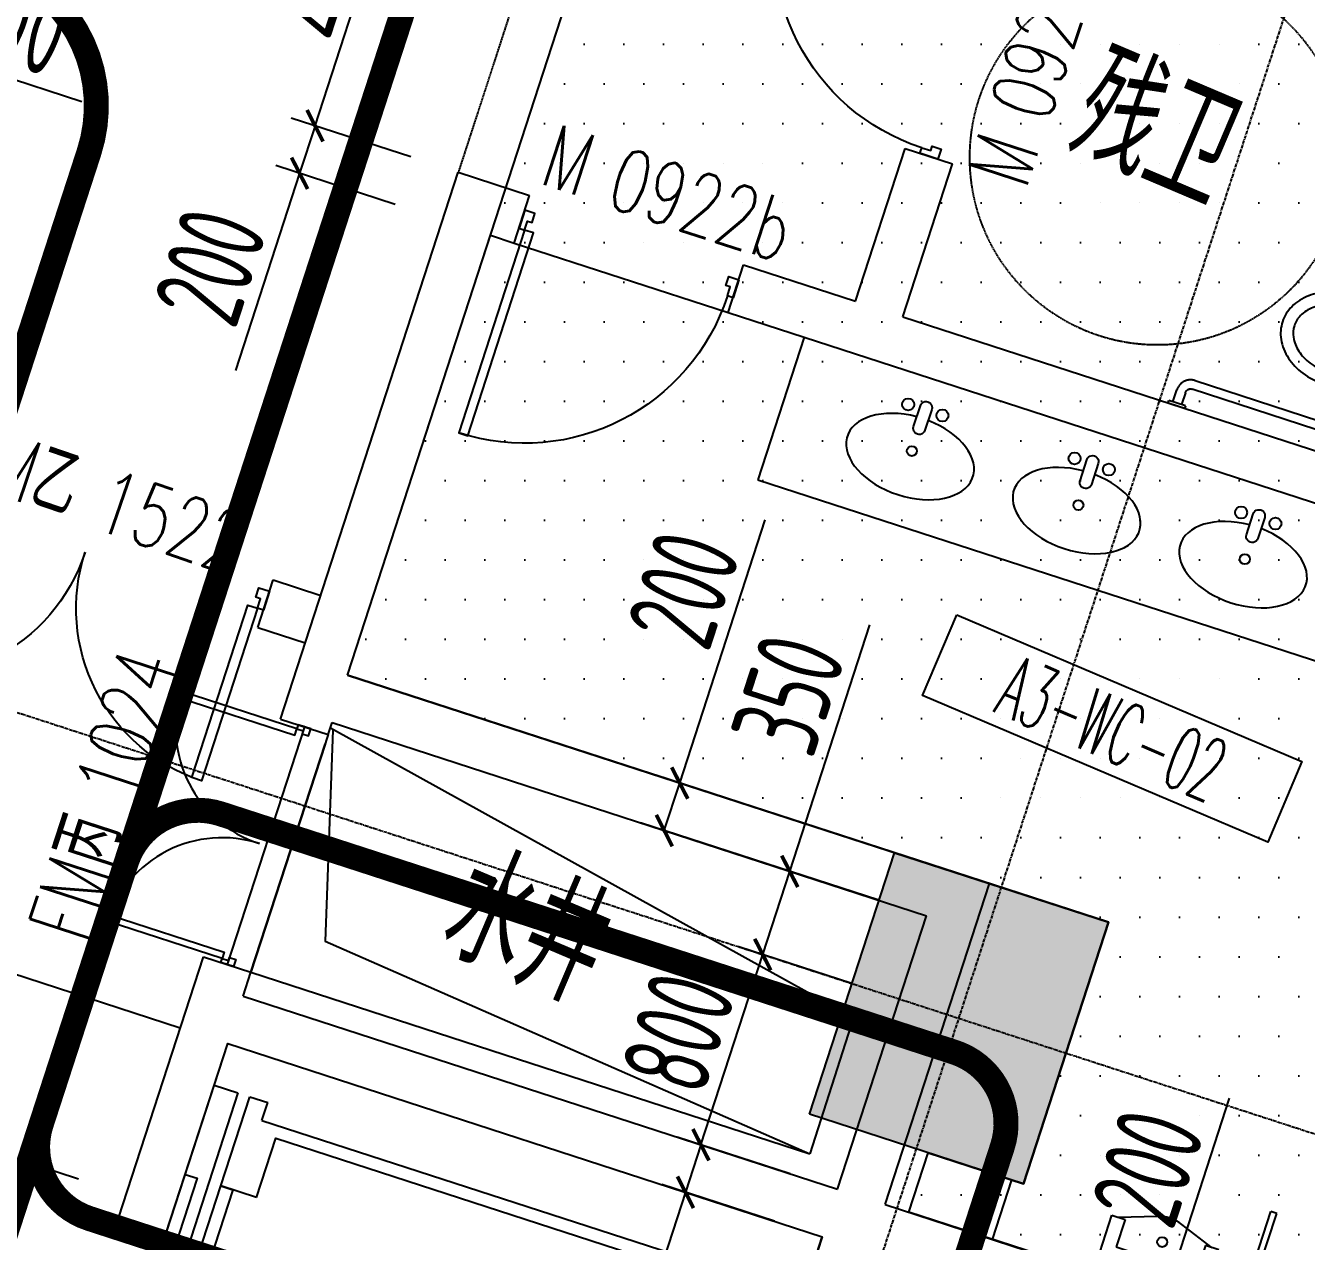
# Model space of a CAD drawing. Extents: x 11778731 to 12007717, y -6694179 to -6363962.
# Drawn here: x 11945450 to 11950572, y -6393842 to -6388979 of the extents above; entities that cross this region are included whole.
import ezdxf
from ezdxf.enums import TextEntityAlignment as Align
from ezdxf.xclip import XClip

# ---------------------------------------------------------------- set-up
doc = ezdxf.new("R2010")
doc.units = 0
doc.header["$LTSCALE"] = 10
doc.header["$MEASUREMENT"] = 0
doc.header["$XCLIPFRAME"] = 0
for name, pattern in [('A3-RG-axis-100$0$CENTER', [2, 1.25, -0.25, 0.25, -0.25]), ('A3-RI-3F$0$DASH', [0.35, 0.25, -0.1]), ('A3-RX-3F$0$HIDDEN', [0.375, 0.25, -0.125]), ('DASHED2', [0.375, 0.25, -0.125])]:
    doc.linetypes.add(name, pattern=pattern)
for name, color, linetype in [('A-CLOD', 200, 'Continuous'), ('A3-RB-3F-100$0$A-DIMS-100', 1, 'Continuous'), ('A3-RG-axis-100$0$A-GRID', 1, 'A3-RG-axis-100$0$CENTER'), ('A3-RI-3F$0$A-DOOR', 32, 'Continuous'), ('A3-RI-3F$0$A-EVTR', 3, 'Continuous'), ('A3-RI-3F$0$A-HATCH', 8, 'Continuous'), ('A3-RI-3F$0$A-WALL', 7, 'Continuous'), ('A3-RI-3F$0$A-WALL-FINI', 95, 'Continuous'), ('A3-RM-3F$0$A-EQPM', 55, 'Continuous'), ('A3-RS-1F$0$A-HATH-GRAY', 8, 'Continuous'), ('A3-RS-1F$0$A-WALL', 7, 'Continuous'), ('A3-RX-3F$0$A-FIXT', 55, 'Continuous'), ('A3-RX-3F$0$A-SYMB-SHAF', 190, 'Continuous'), ('A3-SYMB-3F-100$0$A-SYMB', 4, 'Continuous'), ('A3-SYMB-3F-100$0$A-SYMB-AREA', 4, 'Continuous'), ('A3-SYMB-3F-100$0$A-SYMB-DOOR', 3, 'Continuous'), ('A3-SYMB-3F-100$0$A-SYMB-DOOR1', 3, 'Continuous'), ('A3-SYMB-3F-100$0$A-SYMB-DOOR2', 3, 'Continuous'), ('A3-SYMB-3F-100$0$A-SYMB-DOOR3', 3, 'Continuous'), ('A3-SYMB-3F-100$0$A-SYMB-NAME', 4, 'Continuous'), ('A3-SYMB-3F-100$0$A-SYMB-NAME-E', 4, 'Continuous'), ('A3-SYMB-3F-100$0$A-SYMB-NUMB-T', 4, 'Continuous')]:
    doc.layers.add(name, color=color, linetype=linetype)
doc.styles.add('A3-RB-3F-100$0$XD2008', font='xd-hzs.shx', dxfattribs={"width": 0.7, "bigfont": 'xd-hztxt.shx'})
doc.styles.add('A3-SYMB-3F-100$0$ECADI', font='hzs.shx', dxfattribs={"width": 0.7, "bigfont": 'hztxt.shx'})
doc.styles.add('A3-SYMB-3F-100$0$ECADI-TXT', font='simplex.shx', dxfattribs={"bigfont": 'hztxt.shx'})
doc.dimstyles.new('A3-RB-3F-100$0$XD100$0', dxfattribs={"dimscale": 100, "dimtxt": 3.5, "dimasz": 1, "dimexe": 1, "dimexo": 2, "dimgap": 0.5, "dimtad": 1, "dimdec": 0, "dimdsep": 46, "dimtxsty": 'A3-RB-3F-100$0$XD2008', "dimblk1": 'A3-RB-3F-100$0$_ARCHTICK', "dimblk2": 'A3-RB-3F-100$0$_ARCHTICK', "dimsah": 1, "dimcen": 2.5, "dimclrt": 4, "dimaunit": 1, "dimadec": 0, "dimazin": 0, "dimtfac": 1, "dimtdec": 0, "dimtix": 1, "dimtmove": 0, "dimatfit": 3, "dimfxl": 0, "dimtolj": 1, "dimtzin": 0, "dimarcsym": 0})

# ---------------------------------------------------------------- blocks, each defined once
blk = doc.blocks.new('A3-RI-3F$0$M1000双开门')
for points in [[(16.7, 53.3), (16.7, 536.7), (43.3, 536.7), (43.3, 53.3)], [(983.3, 53.3), (983.3, 536.7), (956.7, 536.7), (956.7, 53.3)], [(0, 53.3), (16.7, 53.3), (16.7, 26.7), (30, 26.7), (30, 0), (0, 0)], [(1000, 53.3), (983.3, 53.3), (983.3, 26.7), (970, 26.7), (970, 0), (1000, 0)]]:
    blk.add_lwpolyline(points, close=True)
for centre, start, end in [((16.7, 53.3), 360, 90), ((983.3, 53.3), 90, 180)]:
    blk.add_arc(centre, 483.3, start, end)
blk = doc.blocks.new('A3-RI-3F$0$2')
at = {"layer": 'A3-RI-3F$0$A-EVTR'}
for p, q in [((2275, 2475), (2350, 2475)), ((2275, 2475), (2275, 2400)), ((2350, 2475), (2350, 2100)), ((2400, 225), (2400, 2475)), ((2400, 2475), (2500, 2475)), ((550, 300), (550, 2400)), ((550, 2400), (2275, 2400)), ((2200, 2100), (2350, 2100)), ((2200, 600), (2350, 600)), ((2350, 600), (2350, 225)), ((2275, 300), (550, 300)), ((2275, 300), (2275, 225)), ((2350, 225), (2275, 225)), ((2500, 225), (2400, 225))]:
    blk.add_line(p, q, dxfattribs=at)
for points in [[(0, 2650), (2500, 2650), (2500, 50), (0, 50)], [(375, 600), (375, 550), (275, 550), (275, 600), (225, 600), (225, 2100), (275, 2100), (275, 2150), (375, 2150), (375, 2100), (425, 2100), (425, 600)], [(2300, 1350), (2350, 1350), (2350, 2100), (2300, 2100)], [(2450, 1350), (2500, 1350), (2500, 2100), (2450, 2100)], [(2300, 1350), (2350, 1350), (2350, 600), (2300, 600)], [(2450, 1350), (2500, 1350), (2500, 600), (2450, 600)]]:
    blk.add_lwpolyline(points, close=True, dxfattribs=at)
blk.add_lwpolyline([(2200, 600), (2200, 350), (600, 350), (600, 2350), (2200, 2350), (2200, 2100)], dxfattribs=at)
blk = doc.blocks.new('A3-RI-3F$0$m900')
for points in [[(23.7, 75.8), (23.7, 928.4), (61.6, 928.4), (61.6, 75.8)], [(0, 75.8), (23.7, 75.8), (23.7, 37.9), (42.6, 37.9), (42.6, 0), (0, 0)], [(900, 75.8), (876.3, 75.8), (876.3, 37.9), (857.4, 37.9), (857.4, 0), (900, 0)]]:
    blk.add_lwpolyline(points, close=True)
blk.add_arc((23.7, 75.8), 852.6, 0, 90)
blk = doc.blocks.new('A3-RI-3F$0$J-双扇门-1500')
for points in [[(25, 80), (25, 805), (65, 805), (65, 80)], [(1475, 80), (1475, 805), (1435, 805), (1435, 80)], [(0, 80), (25, 80), (25, 40), (45, 40), (45, 0), (0, 0)], [(1500, 80), (1475, 80), (1475, 40), (1455, 40), (1455, 0), (1500, 0)]]:
    blk.add_lwpolyline(points, close=True)
for centre, start, end in [((25, 80), 0, 90), ((1475, 80), 90, 180)]:
    blk.add_arc(centre, 725, start, end)
blk = doc.blocks.new('A3-RI-3F')
at = {"layer": 'A3-RI-3F$0$A-HATCH'}
h = blk.add_hatch(dxfattribs=at)
h.set_pattern_fill('DOTS', color=256, scale=100, style=0)
h.set_pattern_definition([(0, (0, 0), (79.375, 158.75), [0, -158.75])])
h.paths.add_polyline_path([(11946737.1, -6391577), (11948653, -6385680.5), (11951648.8, -6386653.9), (11951711, -6386463.8), (11951758.1, -6386479.1), (11952036.3, -6385623.2), (11956268.5, -6386998.3), (11953595.5, -6395224.9), (11948982.8, -6393726.2), (11949060.1, -6393488.4), (11949440.5, -6393612), (11949780.4, -6392565.9)])
h.paths.add_polyline_path([(11954460.7, -6392562), (11954831.5, -6391420.7), (11954137.3, -6391195.1), (11953766.4, -6392336.4)], flags=16)
at = {"layer": 'A3-RI-3F$0$A-DOOR', "linetype": 'A3-RI-3F$0$DASH'}
blk.add_line((11947798.4, -6387663.4), (11947180.3, -6389565.6), dxfattribs=at)
at = {"layer": 'A3-RI-3F$0$A-DOOR'}
for p, q in [((11947403.8, -6389848.5), (11948259.8, -6390126.6)), ((11946566, -6391779.9), (11946255.7, -6392734.9)), ((11946659.8, -6391814.8), (11946350.8, -6392765.8))]:
    blk.add_line(p, q, dxfattribs=at)
at = {"layer": 'A3-RI-3F$0$A-HATCH'}
blk.add_lwpolyline([(11946737.1, -6391577), (11948653, -6385680.5), (11951648.8, -6386653.9), (11951711, -6386463.8), (11951758.1, -6386479.1), (11952036.3, -6385623.2), (11956268.5, -6386998.3), (11953595.5, -6395224.9), (11948982.8, -6393726.2), (11949060.1, -6393488.4), (11949440.5, -6393612), (11949780.4, -6392565.9)], close=True, dxfattribs=at)
at = {"layer": 'A3-RI-3F$0$A-WALL'}
for p, q in [((11948768.6, -6390081.6), (11948967.1, -6389470.6)), ((11948967.1, -6389470.6), (11949157.4, -6389532.4)), ((11948958.8, -6390143.4), (11949157.4, -6389532.4)), ((11946469.6, -6391753), (11947180.3, -6389565.6)), ((11947180.3, -6389565.6), (11947465.6, -6389658.3)), ((11947403.8, -6389848.5), (11947465.6, -6389658.3)), ((11946737.1, -6391577), (11947308.7, -6389817.6)), ((11947308.7, -6389817.6), (11947403.8, -6389848.5)), ((11948259.8, -6390126.6), (11948321.6, -6389936.4)), ((11948321.6, -6389936.4), (11948768.6, -6390081.6)), ((11948259.8, -6390126.6), (11950941.8, -6390998)), ((11948958.8, -6390143.4), (11951003.6, -6390807.8)), ((11946378.3, -6391386.8), (11946440.1, -6391196.6)), ((11946440.1, -6391196.6), (11946630.3, -6391258.4)), ((11946378.3, -6391386.8), (11946568.5, -6391448.6)), ((11946737.1, -6391577), (11949304.9, -6392411.4)), ((11946469.6, -6391753), (11946659.8, -6391814.8)), ((11946659.8, -6391814.8), (11946675.3, -6391767.2)), ((11946675.3, -6391767.2), (11949052.9, -6392539.8)), ((11948887.7, -6393695.3), (11949304.9, -6392411.4)), ((11948697.5, -6393633.5), (11949052.9, -6392539.8)), ((11945820.7, -6393750.2), (11946160.6, -6392704)), ((11946160.6, -6392704), (11946350.8, -6392765.8)), ((11946319.9, -6392861), (11946350.8, -6392765.8)), ((11946319.9, -6392861), (11948697.5, -6393633.5)), ((11946010.9, -6393812), (11946258.1, -6393051.2)), ((11946258.1, -6393051.2), (11948635.7, -6393823.7)), ((11948887.7, -6393695.3), (11953595.5, -6395224.9)), ((11945820.7, -6393750.2), (11946010.9, -6393812)), ((11947832.3, -6396296.5), (11948635.7, -6393823.7))]:
    blk.add_line(p, q, dxfattribs=at)
at = {"layer": 'A3-RI-3F$0$A-WALL-FINI'}
for p, q in [((11949345.4, -6393581.1), (11949268.2, -6393818.9)), ((11949393, -6393596.6), (11949315.7, -6393834.4))]:
    blk.add_line(p, q, dxfattribs=at)
at = {"layer": 'A3-RI-3F$0$A-DOOR', "xscale": -1}
for name, p, rotation in [('A3-RI-3F$0$m900', (11949376.4, -6388657.2), 71.99999999949287), ('A3-RI-3F$0$m900', (11947446.5, -6389717.3), 161.9999999997929), ('A3-RI-3F$0$J-双扇门-1500', (11944998.9, -6390778), 162.0000000034242)]:
    blk.add_blockref(name, p, dxfattribs=dict(at, rotation=rotation))
at = {"layer": 'A3-RI-3F$0$A-DOOR', "rotation": 72.00000000019135}
blk.add_blockref('A3-RI-3F$0$M1000双开门', (11946281, -6392743.2), dxfattribs=at)
at = {"layer": 'A3-RI-3F$0$A-EVTR', "rotation": 162.0000000030334}
blk.add_blockref('A3-RI-3F$0$2', (11948651.2, -6393776.2), dxfattribs=at)
blk = doc.blocks.new('A3-RG-axis-100')
at = {"layer": 'A3-RG-axis-100$0$A-GRID'}
for p, q in [((11947019.4, -6399607.3), (11953753.8, -6378881)), ((11940623, -6390168.8), (12004268, -6410848.3))]:
    blk.add_line(p, q, dxfattribs=at)
blk = doc.blocks.new('A3-SYMB-3F-100$0$ECADI-TAG-ROOM')
at = {"layer": 'A3-SYMB-3F-100$0$A-SYMB-AREA', "style": 'A3-SYMB-3F-100$0$ECADI', "width": 0.7}
blk.add_attdef('340M2', text='', height=2.5, dxfattribs=at).set_placement((7.167, -1.75), align=Align.MIDDLE_LEFT)
at = {"layer": 'A3-SYMB-3F-100$0$A-SYMB-NAME', "style": 'A3-SYMB-3F-100$0$ECADI', "width": 0.7}
blk.add_attdef('CHINESENAME', (-5.125, 0.088), '', height=4.5, dxfattribs=at)
at = {"layer": 'A3-SYMB-3F-100$0$A-SYMB-NAME-E', "style": 'A3-SYMB-3F-100$0$ECADI', "width": 0.7}
for tag, p in [('ENGLISHHIGH', (-5.125, 8.04)), ('ENGLISHLOW', (-5.125, 4.84))]:
    blk.add_attdef(tag, p, '', height=2.5, dxfattribs=at)
blk = doc.blocks.new('A3-SYMB-3F-100$0$ECADI-TAG-DOOR')
at = {"layer": 'A3-SYMB-3F-100$0$A-SYMB-DOOR', "style": 'A3-SYMB-3F-100$0$ECADI-TXT', "width": 0.7}
for tag, p in [('门窗主编号1', (-6.414, 7.257)), ('门窗主编号2', (2.085, 7.257))]:
    blk.add_attdef(tag, p, '', height=2.5, dxfattribs=at)
at = {"layer": 'A3-SYMB-3F-100$0$A-SYMB-DOOR', "style": 'A3-SYMB-3F-100$0$ECADI-TXT', "width": 0.7, "flags": 1}
for tag, p in [('洞口尺寸(宽X高)', (-6.416, 1.62)), ('备注', (-6.394, -1.213))]:
    blk.add_attdef(tag, p, '', height=2.5, dxfattribs=at)
at = {"layer": 'A3-SYMB-3F-100$0$A-SYMB-DOOR1', "style": 'A3-SYMB-3F-100$0$ECADI-TXT', "width": 0.7}
blk.add_attdef('门窗辅编号1', (-6.414, 4.413), '', height=2.5, dxfattribs=at)
at = {"layer": 'A3-SYMB-3F-100$0$A-SYMB-DOOR2', "style": 'A3-SYMB-3F-100$0$ECADI-TXT', "width": 0.7}
blk.add_attdef('门窗辅编号2', (-2.861, 4.413), '', height=2.5, dxfattribs=at)
at = {"layer": 'A3-SYMB-3F-100$0$A-SYMB-DOOR3', "style": 'A3-SYMB-3F-100$0$ECADI-TXT', "width": 0.7}
blk.add_attdef('门窗辅编号3', (2.323, 4.413), '', height=2.5, dxfattribs=at)
blk = doc.blocks.new('A3-SYMB-3F-100$0$ECADI-TAG-CODE')
at = {"layer": 'A3-SYMB-3F-100$0$A-SYMB-NUMB-T', "color": 1}
blk.add_lwpolyline([(0, 3.5), (15, 3.5), (15, 0), (0, 0)], close=True, dxfattribs=at)
at = {"layer": 'A3-SYMB-3F-100$0$A-SYMB-NUMB-T', "style": 'A3-SYMB-3F-100$0$ECADI-TXT', "width": 0.7}
blk.add_attdef('CODE', text='', height=2.5, dxfattribs=at).set_placement((7.5, 1.75), align=Align.MIDDLE_CENTER)
blk = doc.blocks.new('A3-SYMB-3F-100')
at = {"layer": 'A3-SYMB-3F-100$0$A-SYMB'}
ref = blk.add_blockref('A3-SYMB-3F-100$0$ECADI-TAG-ROOM', (11950065.2, -6389682.8), dxfattribs=dict(at, xscale=99.99999999989046, yscale=100.0000000001164, rotation=337))
ref.add_attrib('CHINESENAME', '残卫', (11949596.8, -6389474.5), dxfattribs={"height": 450, "rotation": 337, "style": 'A3-SYMB-3F-100$0$ECADI', "width": 0.7})
ref = blk.add_blockref('A3-SYMB-3F-100$0$ECADI-TAG-CODE', (11949036.9, -6391658.7), dxfattribs=dict(at, xscale=100.0000000100172, yscale=100.0000000002328, zscale=100, rotation=337))
ref.add_attrib('CODE', 'A3-WC-02', dxfattribs={"layer": 'A3-SYMB-3F-100$0$A-SYMB-NUMB-T', "height": 250, "rotation": 337, "style": 'A3-SYMB-3F-100$0$ECADI-TXT', "width": 0.5}).set_placement((11949795.6, -6391790.6), align=Align.MIDDLE_CENTER)
ref = blk.add_blockref('A3-SYMB-3F-100$0$ECADI-TAG-CODE', (11949036.9, -6391658.7), dxfattribs=dict(at, xscale=100.0000000100172, yscale=100.0000000002328, zscale=100, rotation=337))
ref.add_attrib('CODE', 'A3-WC-02', dxfattribs={"layer": 'A3-SYMB-3F-100$0$A-SYMB-NUMB-T', "height": 250, "rotation": 337, "style": 'A3-SYMB-3F-100$0$ECADI-TXT', "width": 0.5}).set_placement((11949795.6, -6391790.6), align=Align.MIDDLE_CENTER)
ref = blk.add_blockref('A3-SYMB-3F-100$0$ECADI-TAG-ROOM', (11947551.7, -6392880.9), dxfattribs=dict(at, xscale=99.99999999989046, yscale=100.0000000001164, rotation=337))
ref.add_attrib('CHINESENAME', '水井', (11947083.4, -6392672.6), dxfattribs={"height": 450, "rotation": 337, "style": 'A3-SYMB-3F-100$0$ECADI', "width": 0.7})
at = {"layer": 'A3-SYMB-3F-100$0$A-SYMB-DOOR'}
ref = blk.add_blockref('A3-SYMB-3F-100$0$ECADI-TAG-DOOR', (11950269.4, -6389473.7, -333.3), dxfattribs=dict(at, xscale=99.99999999997296, yscale=100, zscale=100, rotation=71.99999999999999))
ref.add_attrib('门窗主编号1', 'M', dxfattribs={"height": 250, "rotation": 72, "style": 'A3-SYMB-3F-100$0$ECADI-TXT', "width": 0.7}).set_placement((11949505.6, -6389467.4, -333.3), align=Align.RIGHT)
ref.add_attrib('门窗主编号2', '0922a', (11949540.2, -6389374.6), dxfattribs={"height": 250, "rotation": 72, "style": 'A3-SYMB-3F-100$0$ECADI-TXT', "width": 0.7})
ref = blk.add_blockref('A3-SYMB-3F-100$0$ECADI-TAG-DOOR', (11947662.9, -6390427.9, -333.3), dxfattribs=dict(at, xscale=99.99999999997296, yscale=100, zscale=100, rotation=342))
ref.add_attrib('门窗主编号1', 'M', dxfattribs={"height": 250, "rotation": 342, "style": 'A3-SYMB-3F-100$0$ECADI-TXT', "width": 0.7}).set_placement((11947669.3, -6389664.1, -333.3), align=Align.RIGHT)
ref.add_attrib('门窗主编号2', '0922b', (11947762.1, -6389698.7), dxfattribs={"height": 250, "rotation": 342, "style": 'A3-SYMB-3F-100$0$ECADI-TXT', "width": 0.7})
ref = blk.add_blockref('A3-SYMB-3F-100$0$ECADI-TAG-DOOR', (11945599.3, -6391714.1, -333.3), dxfattribs=dict(at, xscale=99.99999999997291, yscale=100, zscale=100, rotation=341.1066567178231))
ref.add_attrib('门窗主编号1', 'FM乙', dxfattribs={"height": 250, "rotation": 341.1067, "style": 'A3-SYMB-3F-100$0$ECADI-TXT', "width": 0.7}).set_placement((11945617.5, -6390950.5, -333.3), align=Align.RIGHT)
ref.add_attrib('门窗主编号2', '1522', (11945709.8, -6390986.5), dxfattribs={"height": 250, "rotation": 341.1067, "style": 'A3-SYMB-3F-100$0$ECADI-TXT', "width": 0.7})
ref = blk.add_blockref('A3-SYMB-3F-100$0$ECADI-TAG-DOOR', (11946610.5, -6392198.8, -333.3), dxfattribs=dict(at, xscale=99.99999999997296, yscale=100, zscale=100, rotation=71.99999999999999))
ref.add_attrib('门窗主编号1', 'FM丙', dxfattribs={"height": 250, "rotation": 72, "style": 'A3-SYMB-3F-100$0$ECADI-TXT', "width": 0.7}).set_placement((11945846.7, -6392192.5, -333.3), align=Align.RIGHT)
ref.add_attrib('门窗主编号2', '1024', (11945881.3, -6392099.7), dxfattribs={"height": 250, "rotation": 72, "style": 'A3-SYMB-3F-100$0$ECADI-TXT', "width": 0.7})
blk = doc.blocks.new('A3-RB-3F-100$0$_ARCHTICK')
at = {"color": 0, "linetype": 'ByBlock', "const_width": 0.15}
blk.add_lwpolyline([(-0.5, -0.5), (0.5, 0.5)], dxfattribs=at)
blk = doc.blocks.new('*D1002')
at = {"layer": 'A3-RB-3F-100$0$A-DIMS-100', "color": 0, "lineweight": -2}
for p, q in [((11947608.2, -6387601.6), (11947130.3, -6387446.4)), ((11946607.4, -6389379.4), (11947225.4, -6387477.3)), ((11946990.1, -6389503.8), (11946512.2, -6389348.5))]:
    blk.add_line(p, q, dxfattribs=at)
at = {"layer": 'A3-RB-3F-100$0$A-DIMS-100', "color": 0, "lineweight": -2, "xscale": 100, "yscale": 100, "zscale": 100}
for p, rotation in [((11947225.4, -6387477.3), 72.00001421252459), ((11946607.4, -6389379.4), 252.0000142125246)]:
    blk.add_blockref('A3-RB-3F-100$0$_ARCHTICK', p, dxfattribs=dict(at, rotation=rotation))
at = {"layer": 'A3-RB-3F-100$0$A-DIMS-100', "color": 4, "insert": (11946585.6, -6388718.2), "char_height": 350, "attachment_point": 5, "rotation": 72, "style": 'A3-RB-3F-100$0$XD2008'}
blk.add_mtext('\\A1;2000', dxfattribs=at)
blk = doc.blocks.new('*D1003')
at = {"layer": 'A3-RB-3F-100$0$A-DIMS-100', "color": 0, "lineweight": -2}
for p, q in [((11946990.1, -6389503.8), (11946512.2, -6389348.5)), ((11946607.4, -6389379.4), (11946545.5, -6389569.6)), ((11946928.3, -6389694), (11946450.4, -6389538.7)), ((11946545.5, -6389569.6), (11946289.1, -6390359))]:
    blk.add_line(p, q, dxfattribs=at)
at = {"layer": 'A3-RB-3F-100$0$A-DIMS-100', "color": 0, "lineweight": -2, "xscale": 100, "yscale": 100, "zscale": 100}
for p, rotation in [((11946607.4, -6389379.4), 71.99999749451212), ((11946545.5, -6389569.6), 251.9999974945121)]:
    blk.add_blockref('A3-RB-3F-100$0$_ARCHTICK', p, dxfattribs=dict(at, rotation=rotation))
at = {"layer": 'A3-RB-3F-100$0$A-DIMS-100', "color": 4, "insert": (11946187.9, -6389942.3), "char_height": 350, "attachment_point": 5, "rotation": 72, "style": 'A3-RB-3F-100$0$XD2008'}
blk.add_mtext('\\A1;200', dxfattribs=at)
blk = doc.blocks.new('*D973')
at = {"layer": 'A3-RB-3F-100$0$A-DIMS-100', "color": 0, "lineweight": -2}
for p, q in [((11948507.3, -6393571.7), (11948055.5, -6393424.9)), ((11948150.6, -6393455.8), (11948088.8, -6393646)), ((11948088.8, -6393646), (11947801.4, -6394530.5)), ((11948445.5, -6393761.9), (11947993.7, -6393615.1))]:
    blk.add_line(p, q, dxfattribs=at)
at = {"layer": 'A3-RB-3F-100$0$A-DIMS-100', "color": 0, "lineweight": -2, "xscale": 100, "yscale": 100, "zscale": 100}
for p, rotation in [((11948150.6, -6393455.8), 71.99999995590775), ((11948088.8, -6393646), 251.9999999559078)]:
    blk.add_blockref('A3-RB-3F-100$0$_ARCHTICK', p, dxfattribs=dict(at, rotation=rotation))
at = {"layer": 'A3-RB-3F-100$0$A-DIMS-100', "color": 4, "insert": (11947700.2, -6394113.8), "char_height": 350, "attachment_point": 5, "rotation": 72, "style": 'A3-RB-3F-100$0$XD2008'}
blk.add_mtext('\\A1;200', dxfattribs=at)
blk = doc.blocks.new('*D974')
at = {"layer": 'A3-RB-3F-100$0$A-DIMS-100', "color": 0, "lineweight": -2}
for p, q in [((11948754.5, -6392810.8), (11948302.7, -6392664)), ((11948150.6, -6393455.8), (11948397.8, -6392694.9)), ((11948507.3, -6393571.7), (11948055.5, -6393424.9))]:
    blk.add_line(p, q, dxfattribs=at)
at = {"layer": 'A3-RB-3F-100$0$A-DIMS-100', "color": 0, "lineweight": -2, "xscale": 100, "yscale": 100, "zscale": 100}
for p, rotation in [((11948397.8, -6392694.9), 72.00000001172742), ((11948150.6, -6393455.8), 252.0000000117275)]:
    blk.add_blockref('A3-RB-3F-100$0$_ARCHTICK', p, dxfattribs=dict(at, rotation=rotation))
at = {"layer": 'A3-RB-3F-100$0$A-DIMS-100', "color": 4, "insert": (11948060.2, -6393005.8), "char_height": 350, "attachment_point": 5, "rotation": 72, "style": 'A3-RB-3F-100$0$XD2008'}
blk.add_mtext('\\A1;800', dxfattribs=at)
blk = doc.blocks.new('*D975')
at = {"layer": 'A3-RB-3F-100$0$A-DIMS-100', "color": 0, "lineweight": -2}
for p, q in [((11948505.9, -6392362.1), (11948826.5, -6391375.4)), ((11948397.8, -6392694.9), (11948505.9, -6392362.1)), ((11948862.7, -6392478), (11948410.8, -6392331.2)), ((11948754.5, -6392810.8), (11948302.7, -6392664))]:
    blk.add_line(p, q, dxfattribs=at)
at = {"layer": 'A3-RB-3F-100$0$A-DIMS-100', "color": 0, "lineweight": -2, "xscale": 100, "yscale": 100, "zscale": 100}
for p, rotation in [((11948505.9, -6392362.1), 71.99999997299186), ((11948397.8, -6392694.9), 251.9999999729918)]:
    blk.add_blockref('A3-RB-3F-100$0$_ARCHTICK', p, dxfattribs=dict(at, rotation=rotation))
at = {"layer": 'A3-RB-3F-100$0$A-DIMS-100', "color": 4, "insert": (11948499.7, -6391653), "char_height": 350, "attachment_point": 5, "rotation": 72, "style": 'A3-RB-3F-100$0$XD2008'}
blk.add_mtext('\\A1;350', dxfattribs=at)
blk = doc.blocks.new('*D976')
at = {"layer": 'A3-RB-3F-100$0$A-DIMS-100', "color": 0, "lineweight": -2}
for p, q in [((11948065.9, -6392008.8), (11948407.9, -6390956.3)), ((11948924.5, -6392287.8), (11947970.8, -6391977.9)), ((11948004.1, -6392199), (11948065.9, -6392008.8)), ((11948862.7, -6392478), (11947909, -6392168.1))]:
    blk.add_line(p, q, dxfattribs=at)
at = {"layer": 'A3-RB-3F-100$0$A-DIMS-100', "color": 0, "lineweight": -2, "xscale": 100, "yscale": 100, "zscale": 100}
for p, rotation in [((11948065.9, -6392008.8), 72.0000000488908), ((11948004.1, -6392199), 252.0000000488908)]:
    blk.add_blockref('A3-RB-3F-100$0$_ARCHTICK', p, dxfattribs=dict(at, rotation=rotation))
at = {"layer": 'A3-RB-3F-100$0$A-DIMS-100', "color": 4, "insert": (11948081.1, -6391233.9), "char_height": 350, "attachment_point": 5, "rotation": 72, "style": 'A3-RB-3F-100$0$XD2008'}
blk.add_mtext('\\A1;200', dxfattribs=at)
blk = doc.blocks.new('*D1100')
at = {"layer": 'A3-RB-3F-100$0$A-DIMS-100', "color": 0, "lineweight": -2}
for p, q in [((11945661.3, -6393593.3), (11945144.8, -6393425.4)), ((11944869, -6394597.6), (11945239.9, -6393456.3)), ((11945290.6, -6394734.6), (11944773.9, -6394566.7))]:
    blk.add_line(p, q, dxfattribs=at)
at = {"layer": 'A3-RB-3F-100$0$A-DIMS-100', "color": 0, "lineweight": -2, "xscale": 100, "yscale": 100, "zscale": 100}
for p, rotation in [((11945239.9, -6393456.3), 71.99810502977081), ((11944869, -6394597.6), 251.9981050297708)]:
    blk.add_blockref('A3-RB-3F-100$0$_ARCHTICK', p, dxfattribs=dict(at, rotation=rotation))
at = {"layer": 'A3-RB-3F-100$0$A-DIMS-100', "color": 4, "insert": (11944840.5, -6393957.4), "char_height": 350, "attachment_point": 5, "rotation": 71.9981, "style": 'A3-RB-3F-100$0$XD2008'}
blk.add_mtext('\\A1;1200', dxfattribs=at)
blk = doc.blocks.new('*D1103')
at = {"layer": 'A3-RB-3F-100$0$A-DIMS-100', "color": 0, "lineweight": -2}
for p, q in [((11943974.6, -6395042.9), (11944778.1, -6392570.2)), ((11946067.9, -6392989.4), (11944683, -6392539.3)), ((11945264.4, -6395462.1), (11943879.4, -6395012))]:
    blk.add_line(p, q, dxfattribs=at)
at = {"layer": 'A3-RB-3F-100$0$A-DIMS-100', "color": 0, "lineweight": -2, "xscale": 100, "yscale": 100, "zscale": 100}
for p, rotation in [((11944778.1, -6392570.2), 71.99810502977081), ((11943974.6, -6395042.9), 251.9981050297708)]:
    blk.add_blockref('A3-RB-3F-100$0$_ARCHTICK', p, dxfattribs=dict(at, rotation=rotation))
at = {"layer": 'A3-RB-3F-100$0$A-DIMS-100', "color": 4, "insert": (11944162.3, -6393737.1), "char_height": 350, "attachment_point": 5, "rotation": 71.9981, "style": 'A3-RB-3F-100$0$XD2008'}
blk.add_mtext('\\A1;2600', dxfattribs=at)
blk = doc.blocks.new('*D1080')
at = {"layer": 'A3-RB-3F-100$0$A-DIMS-100', "color": 0, "lineweight": -2}
for p, q in [((11950008.1, -6394059.3), (11950264.6, -6393269.9)), ((11950925.9, -6394357.5), (11949913, -6394028.4)), ((11949946.3, -6394249.5), (11950008.1, -6394059.3)), ((11950864.1, -6394547.7), (11949851.2, -6394218.6))]:
    blk.add_line(p, q, dxfattribs=at)
at = {"layer": 'A3-RB-3F-100$0$A-DIMS-100', "color": 0, "lineweight": -2, "xscale": 100, "yscale": 100, "zscale": 100}
for p, rotation in [((11950008.1, -6394059.3), 72.00000000019114), ((11949946.3, -6394249.5), 252.0000000001912)]:
    blk.add_blockref('A3-RB-3F-100$0$_ARCHTICK', p, dxfattribs=dict(at, rotation=rotation))
at = {"layer": 'A3-RB-3F-100$0$A-DIMS-100', "color": 4, "insert": (11949937.8, -6393547.5), "char_height": 350, "attachment_point": 5, "rotation": 72, "style": 'A3-RB-3F-100$0$XD2008'}
blk.add_mtext('\\A1;200', dxfattribs=at)
blk = doc.blocks.new('*D850')
at = {"layer": 'A3-RB-3F-100$0$A-DIMS-100', "color": 0, "lineweight": -2}
for p, q in [((11944527.2, -6389155.6), (11944630.4, -6388838)), ((11944599.4, -6388933.1), (11944884.8, -6389025.8)), ((11944812.5, -6389248.3), (11944915.7, -6388930.7)), ((11944884.8, -6389025.8), (11945674.1, -6389282.3))]:
    blk.add_line(p, q, dxfattribs=at)
at = {"layer": 'A3-RB-3F-100$0$A-DIMS-100', "color": 0, "lineweight": -2, "xscale": 100, "yscale": 100, "zscale": 100}
for p, rotation in [((11944599.4, -6388933.1), 161.9999999999571), ((11944884.8, -6389025.8), 341.9999999999571)]:
    blk.add_blockref('A3-RB-3F-100$0$_ARCHTICK', p, dxfattribs=dict(at, rotation=rotation))
at = {"layer": 'A3-RB-3F-100$0$A-DIMS-100', "color": 4, "insert": (11945396.5, -6388955.5), "char_height": 350, "attachment_point": 5, "rotation": 342, "style": 'A3-RB-3F-100$0$XD2008'}
blk.add_mtext('\\A1;300', dxfattribs=at)
blk = doc.blocks.new('A3-RS-1F')
at = {"layer": 'A3-RS-1F$0$A-HATH-GRAY'}
blk.add_hatch(color=256, dxfattribs=at).paths.add_polyline_path([(11948584.6, -6393333.9), (11948924.5, -6392287.8), (11949780.4, -6392565.9), (11949440.5, -6393612)])
at = {"layer": 'A3-RS-1F$0$A-WALL'}
blk.add_lwpolyline([(11948584.6, -6393333.9), (11948924.5, -6392287.8), (11949780.4, -6392565.9), (11949440.5, -6393612)], close=True, dxfattribs=at)
blk = doc.blocks.new('A3-RM-3F')
at = {"layer": 'A3-RM-3F$0$A-EQPM'}
for points in [[(11946678.4, -6391797), (11946647.3, -6392641.1), (11948585.8, -6393492)], [(11946668.6, -6391788.3), (11948761.5, -6392946.3), (11948585.8, -6393492)], [(11946350.8, -6392765.8), (11948585.8, -6393492)]]:
    blk.add_lwpolyline(points, dxfattribs=at)
blk.add_lwpolyline([(11946647.3, -6391853.4), (11946350.8, -6392765.8)], close=True, dxfattribs=at)
blk = doc.blocks.new('A3-RX-3F$0$A-1-1-X-toilel$0$A-1-10-01~10(B1~wd)$0$333')
at = {"layer": 'A3-RX-3F$0$A-FIXT'}
for p, q in [((0, -225), (0, 225)), ((0, 225), (240, 225)), ((240, 225), (240, 168.7)), ((240, 168.7), (124.4, 168.7)), ((124.4, 168.7), (124.4, -168.7)), ((240, 196.9), (291.3, 53.1)), ((240, -196.9), (291.3, -53.1)), ((240, -168.7), (124.4, -168.7)), ((240, -225), (240, -168.7)), ((0, -225), (240, -225))]:
    blk.add_line(p, q, dxfattribs=at)
blk.add_circle((200, 0), 20, dxfattribs=at)
blk.add_ellipse((225.2, 0), major_axis=(0, 112.5), ratio=0.666667, start_param=4.220783, end_param=5.203995, dxfattribs=at)
blk = doc.blocks.new('A3-RX-3F$0$_LV5')
for p, q in [((210.1, 0), (-210.1, 0)), ((-210.1, 0), (-210.1, -180)), ((210.1, -180), (210.1, 0)), ((160.1, -230), (-160.1, -230)), ((-101.4, -230), (-101.4, -254.3)), ((101.4, -230), (101.4, -254.1))]:
    blk.add_line(p, q)
blk.add_lwpolyline([(-135.1, -469.4, 0.080312), (-123, -544.2, 0.089014), (-91.8, -601.5, 0.104918), (-45.6, -639.3, 0.119812), (0.1, -650.4, 0.119812), (45.8, -639.3, 0.104918), (92, -601.5, 0.089014), (123.2, -544.2, 0.080312), (135.3, -469.4, 0.080312), (123.2, -394.6, 0.089014), (92, -337.3, 0.104918), (45.8, -299.5, 0.119812), (0.1, -288.4, 0.119812), (-45.6, -299.5, 0.104918), (-91.8, -337.3, 0.089014), (-123, -394.6, 0.080312)], format="xyb", close=True)
for points in [[(-38.7, -318.5, 0.073567), (-35.6, -339.5, 0.084454), (-27.4, -356, 0.10642), (-14.1, -367.8, 0.129709), (0, -371.5, 0.129709), (14.1, -367.8, 0.10642), (27.4, -356, 0.084454), (35.6, -339.5, 0.073567), (38.7, -318.5, 0.073567), (35.6, -297.5, 0.014016), (34.7, -294.6, 0.10642)], [(-34.7, -294.7, 0.013578), (-35.6, -297.5, 0.073567), (-38.7, -318.5, 0.073567)]]:
    blk.add_lwpolyline(points, format="xyb")
for centre, radius, start, end in [((-160.1, -180), 50, 180, 270), ((160.1, -180), 50, 270, 0), ((-151.4, -254.3), 50, 314.8144, 0), ((151.4, -254.1), 50, 180, 225.2555), ((52.2, -452.8), 234.6, 141.2863, 161.6333), ((20.4, -427.3), 193.8, 134.8144, 141.2863), ((-20.2, -427.3), 193.8, 38.7137, 45.2555), ((-52, -452.8), 234.6, 18.3667, 38.7137), ((102.3, -469.4), 287.4, 161.6333, 180), ((-102.1, -469.4), 287.4, 0, 18.3667), ((102.3, -469.4), 287.4, 180, 198.3667), ((-102.1, -469.4), 287.4, 341.6333, 0), ((52.2, -486), 234.6, 198.3667, 218.7137), ((-52, -486), 234.6, 321.2863, 341.6333), ((20.4, -511.6), 193.8, 218.7137, 242.6714), ((-20.2, -511.6), 193.8, 297.3286, 321.2863), ((0.1, -550.8), 149.6, 242.6714, 270), ((0.1, -550.8), 149.6, 270, 297.3286)]:
    blk.add_arc(centre, radius, start, end)
blk = doc.blocks.new('A3-RX-3F$0$J-手盆-528x388-b')
for p, q in [((-24, -112), (-24, -24)), ((24, -24), (24, -112))]:
    blk.add_line(p, q)
for centre, radius in [((-72, -34), 24), ((72, -34), 24), ((0, -207), 20)]:
    blk.add_circle(centre, radius)
at = {"extrusion": (0, 0, -1)}
for centre, start_param, end_param in [((0, -24), 5.497787, 8.63938), ((0, -112), 2.356194, 5.497787)]:
    blk.add_ellipse(centre, major_axis=(-17, 17), ratio=1, start_param=start_param, end_param=end_param, dxfattribs=at)
blk.add_ellipse((0, -230), major_axis=(-264, 0), ratio=0.606061, start_param=4.803424, end_param=10.90454)
blk = doc.blocks.new('A3-RX-3F')
at = {"layer": 'A3-RX-3F$0$A-FIXT'}
for p, q in [((11948564.1, -6390225.5), (11948378.7, -6390796.1)), ((11950127, -6390398.9), (11950621.6, -6390559.6)), ((11950038.5, -6390483.7), (11950053.9, -6390436.2)), ((11950088.2, -6390447.3), (11950072.7, -6390494.8)), ((11950610.5, -6390593.9), (11950115.9, -6390433.2)), ((11950019.2, -6390488), (11950022.3, -6390478.5)), ((11950019.2, -6390488), (11950085.8, -6390509.6)), ((11950088.9, -6390500.1), (11950022.3, -6390478.5)), ((11950088.9, -6390500.1), (11950085.8, -6390509.6)), ((11948378.7, -6390796.1), (11950756.4, -6391568.6)), ((11950290.5, -6394151.1), (11950429.6, -6393723.1)), ((11950314.3, -6394158.8), (11950453.4, -6393730.8)), ((11950453.4, -6393730.8), (11950429.6, -6393723.1))]:
    blk.add_line(p, q, dxfattribs=at)
for points in [[(11950127, -6390398.9), (11950124.8, -6390398.3), (11950122.6, -6390397.7), (11950120.3, -6390397.2), (11950118, -6390396.8), (11950115.7, -6390396.5), (11950113.4, -6390396.2), (11950111.1, -6390396.1), (11950108.8, -6390396.1), (11950106.4, -6390396.1), (11950104.1, -6390396.3), (11950101.8, -6390396.5), (11950099.5, -6390396.9), (11950097.3, -6390397.3), (11950095, -6390397.8), (11950092.8, -6390398.4), (11950090.5, -6390399.1), (11950088.4, -6390399.9), (11950086.2, -6390400.8), (11950084.1, -6390401.8), (11950082, -6390402.8), (11950080, -6390403.9), (11950078, -6390405.1), (11950076.1, -6390406.4), (11950074.2, -6390407.8), (11950072.4, -6390409.2), (11950070.6, -6390410.7), (11950068.9, -6390412.3), (11950067.3, -6390413.9), (11950065.7, -6390415.6), (11950064.2, -6390417.4), (11950062.8, -6390419.2), (11950061.4, -6390421.1), (11950060.1, -6390423), (11950058.9, -6390425), (11950057.8, -6390427), (11950056.8, -6390429.1), (11950055.8, -6390431.2), (11950054.9, -6390433.4), (11950054.1, -6390435.6), (11950053.9, -6390436.2)], [(11950088.2, -6390447.3), (11950088.5, -6390446.5), (11950088.8, -6390445.6), (11950089.1, -6390444.8), (11950089.5, -6390444), (11950090, -6390443.3), (11950090.4, -6390442.5), (11950090.9, -6390441.8), (11950091.4, -6390441), (11950091.9, -6390440.4), (11950092.5, -6390439.7), (11950093.1, -6390439), (11950093.7, -6390438.4), (11950094.3, -6390437.8), (11950095, -6390437.2), (11950095.7, -6390436.7), (11950096.4, -6390436.1), (11950097.1, -6390435.6), (11950097.9, -6390435.2), (11950098.6, -6390434.7), (11950099.4, -6390434.3), (11950100.2, -6390434), (11950101, -6390433.6), (11950101.8, -6390433.3), (11950102.7, -6390433), (11950103.5, -6390432.8), (11950104.4, -6390432.6), (11950105.2, -6390432.4), (11950106.1, -6390432.3), (11950107, -6390432.2), (11950107.9, -6390432.1), (11950108.7, -6390432.1), (11950109.6, -6390432.1), (11950110.5, -6390432.1), (11950111.4, -6390432.2), (11950112.2, -6390432.3), (11950113.1, -6390432.5), (11950114, -6390432.6), (11950114.8, -6390432.8), (11950115.7, -6390433.1), (11950115.9, -6390433.2)]]:
    blk.add_lwpolyline(points, dxfattribs=at)
at = {"layer": 'A3-RX-3F$0$A-SYMB-SHAF', "linetype": 'A3-RX-3F$0$HIDDEN'}
blk.add_circle((11949976.1, -6389506.5, 0), 750, dxfattribs=at)
at = {"layer": 'A3-RX-3F$0$A-FIXT'}
for name, p, rotation in [('A3-RX-3F$0$_LV5', (11951142.6, -6390379.8), 251.999999999548), ('A3-RX-3F$0$J-手盆-528x388-b', (11949058.5, -6390483.9), 341.9999999993802), ('A3-RX-3F$0$J-手盆-528x388-b', (11949724.2, -6390700.2), 341.9999999993802), ('A3-RX-3F$0$J-手盆-528x388-b', (11950390, -6390916.5), 341.9999999993802), ('A3-RX-3F$0$A-1-1-X-toilel$0$A-1-10-01~10(B1~wd)$0$333', (11949933.9, -6394035.2), 71.99999994996439)]:
    blk.add_blockref(name, p, dxfattribs=dict(at, rotation=rotation))
blk = doc.blocks.new('A3-RB-3F-100')
at = {"layer": 'A3-RB-3F-100$0$A-DIMS-100'}
for base, p1, p2, angle, picture, middle in [((11947225.4, -6387477.3), (11947180.3, -6389565.6), (11947798.4, -6387663.4), 72, '*D1002', (11946799.6, -6388787.7)), ((11944884.8, -6389025.8), (11944465.4, -6389345.8), (11944750.7, -6389438.5), 342, '*D850', (11945327, -6389169.5)), ((11946607.4, -6389379.4), (11947118.5, -6389755.8), (11947180.3, -6389565.6), 72, '*D1003', (11946401.9, -6390011.8)), ((11948065.9, -6392008.8), (11949052.9, -6392539.8), (11949114.7, -6392349.6), 72, '*D976', (11948295.1, -6391303.4)), ((11948505.9, -6392362.1), (11948944.7, -6392872.7), (11949052.9, -6392539.8), 72, '*D975', (11948713.7, -6391722.5)), ((11950008.1, -6394059.3), (11951054.3, -6394609.6), (11951116.1, -6394419.3), 72, '*D1080', (11950151.8, -6393617.1)), ((11948150.6, -6393455.8), (11948635.7, -6393823.7), (11948697.5, -6393633.5), 72, '*D973', (11947914.2, -6394183.3))]:
    dim = blk.add_linear_dim(base=base, p1=p1, p2=p2, angle=angle, dimstyle='A3-RB-3F-100$0$XD100$0', dxfattribs=at)
    dim.commit()
    dim.dimension.update_dxf_attribs({"geometry": picture, "text_midpoint": middle, "dimtype": 129})
for base, p1, p2, picture, middle in [((11944778.1, -6392570.2), (11945454.6, -6395523.9), (11946258.1, -6393051.2), '*D1103', (11944162.3, -6393737.1)), ((11945239.9, -6393456.3), (11945480.8, -6394796.4), (11945851.6, -6393655.1), '*D1100', (11944840.5, -6393957.4))]:
    dim = blk.add_linear_dim(base=base, p1=p1, p2=p2, angle=71.9981, dimstyle='A3-RB-3F-100$0$XD100$0', dxfattribs=at)
    dim.commit()
    dim.dimension.update_dxf_attribs({"geometry": picture, "text_midpoint": middle})
dim = blk.add_aligned_dim(p1=(11948697.5, -6393633.5), p2=(11948944.7, -6392872.7), distance=575.1, dimstyle='A3-RB-3F-100$0$XD100$0', dxfattribs=at)
dim.commit()
dim.dimension.update_dxf_attribs({"geometry": '*D974', "text_midpoint": (11948060.2, -6393005.8)})

msp = doc.modelspace()

# ---------------------------------------------------------------- linework, layer by layer
at = {"layer": 'A-CLOD', "linetype": 'DASHED2', "const_width": 100}
for points in [[(11948896.4, -6383928.9), (11957234.1, -6386638, -0.414214), (11957426.8, -6387016.1), (11954420.7, -6396267.6, -0.414214), (11954042.7, -6396460.2), (11945705, -6393751.1, -0.414214), (11945512.4, -6393373.1), (11948518.4, -6384121.5, -0.414214)], [(11941390.5, -6387452.9), (11945318.2, -6388729.1, -0.414214), (11945703.4, -6389485.1), (11942727.4, -6398644.4, -0.414214), (11941971.3, -6399029.6), (11938043.6, -6397753.5, -0.414214), (11937658.4, -6396997.4), (11940634.4, -6387838.1, -0.414214)], [(11946230.9, -6392132.5), (11949163.7, -6393085.4, -0.414214), (11949356.3, -6393463.4), (11947159.1, -6400225.9, -0.414214), (11946781, -6400418.5), (11943848.2, -6399465.6, -0.414214), (11943655.6, -6399087.6), (11945852.9, -6392325.1, -0.414214)]]:
    msp.add_lwpolyline(points, format="xyb", close=True, dxfattribs=at)

# ---------------------------------------------------------------- block references
for name in ['A3-RG-axis-100', 'A3-RB-3F-100', 'A3-RI-3F', 'A3-RI-3F', 'A3-RI-3F', 'A3-SYMB-3F-100', 'A3-SYMB-3F-100', 'A3-RM-3F', 'A3-RX-3F']:
    msp.add_blockref(name, (0, 0))
ref = msp.add_blockref('A3-RS-1F', (0, 0))
XClip(ref).set_block_clipping_path([(11880575.4595815204, -6415096.270357037), (11910249.6177904997, -6426601.7009763205), (11922841.9025027994, -6430599.4828046197), (11977834.5324543808, -6451371.0095163761), (12008409.3102089595, -6381594.5835881606), (11890394.8696729206, -6356927.6296852781), (11884882.5177205391, -6396620.1386088813)])

doc.saveas('drawing.dxf')
